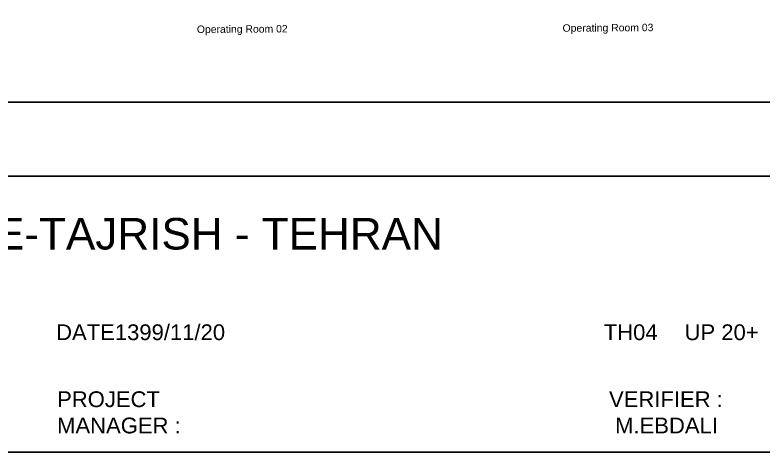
# Model space of a CAD drawing. Header units: millimetres. Extents: x 2822564 to 2991989, y -324396 to -253399.
# Drawn here: x 2837628 to 2852691, y -324396 to -315589 of the extents above; entities that cross this region are included whole.
import ezdxf

# ---------------------------------------------------------------- set-up
doc = ezdxf.new("R2010")
doc.units = ezdxf.units.MM
doc.layers.add('Azbilt', color=10, linetype='Continuous')
doc.layers.add('name', color=7, linetype='Continuous')
doc.styles.add('111', font='ipt-homa.shx')
doc.styles.add('Annotative', font='arial.ttf')

# ---------------------------------------------------------------- blocks, each defined once
blk = doc.blocks.new('1&5 - (+20)')
at = {"layer": 'Azbilt'}
blk.add_line((1594394, -489447), (1559536, -489751), dxfattribs=at)

msp = doc.modelspace()

# ---------------------------------------------------------------- linework, layer by layer
at = {"color": 150, "ltscale": 0.5}
for points in [[(2869239.8, -290278.2), (2822564.4, -290278.2), (2822564.4, -324395.7), (2869239.8, -324395.7)], [(2869239.8, -290278.2), (2822564.4, -290278.2), (2822564.4, -324395.7), (2869239.8, -324395.7)], [(2868128.5, -291389.5), (2828121, -291389.5), (2828121, -318839.1), (2868128.5, -318839.1)], [(2868128.5, -291389.5), (2828121, -291389.5), (2828121, -318839.1), (2868128.5, -318839.1)]]:
    msp.add_lwpolyline(points, close=True, dxfattribs=at)

# ---------------------------------------------------------------- block references
at = {"layer": 'Azbilt', "rotation": 359.5049173853201}
msp.add_blockref('1&5 - (+20)', (1275032.1, 185860.7), dxfattribs=at)

# ---------------------------------------------------------------- texts
at = {"ltscale": 0.5, "attachment_point": 1, "style": '111'}
for s, width, gutter_width, heights, insert, char_height in [('{\\fArial|b0|i0|c178|p34;\\C150;PROJECT:\\C251;\\c6710371;SHOHADA-E-TAJRISH - TEHRAN}', 98980.285, 46709.7, [6936.2], (2828157.2, -319679.9), 635.04), ('{\\fArial|b0|i0|c178|p34;\\C150;DATE\\C251;\\c6710371;1399/11/20}', 18881.249, 1, [1508], (2838456.4, -321823.2), 317.52), ('{\\fArial|b0|i0|c178|p34;\\C251;\\c6710371;TH\\C150;04}', 18881.249, 1, [1508], (2849484.2, -321823.2), 317.52), ('{\\fArial|b0|i0|c178|p34;\\C251;\\c6710371;UP 20+}', 18881.249, 1, [1508], (2851111.4, -321823.2), 317.52), ('{\\fArial|b0|i0|c178|p34;\\C150;PROJECT\\PMANAGER : }', 31986.857, 1, [9269.1], (2838476.6, -323172.6), 317.52), ('{\\fArial|b0|i0|c178|p34;\\C150;VERIFIER :\\P \\C251;\\c6710371;M.EBDALI}', 26340.698, 1, [7839.2], (2849589.8, -323172.6), 317.52)]:
    msp.add_mtext_dynamic_manual_height_columns(s, width=width, gutter_width=gutter_width, heights=heights, dxfattribs=dict(at, insert=insert, char_height=char_height))
at = {"layer": 'name', "color": 30, "true_color": 0xf26722, "extrusion": (3.15573e-08, 5.81615e-08, 1), "char_height": 150, "attachment_point": 1, "text_direction": (0.999979, 0.006418, 0), "style": 'Annotative'}
for s, insert in [('Operating Room 02', (2841289.9, -315803.1, 0)), ('Operating Room 03', (2848654.3, -315777.6, 0))]:
    msp.add_mtext_dynamic_manual_height_columns(s, width=1901.913, gutter_width=1, heights=[0], dxfattribs=dict(at, insert=insert))

doc.saveas('drawing.dxf')
